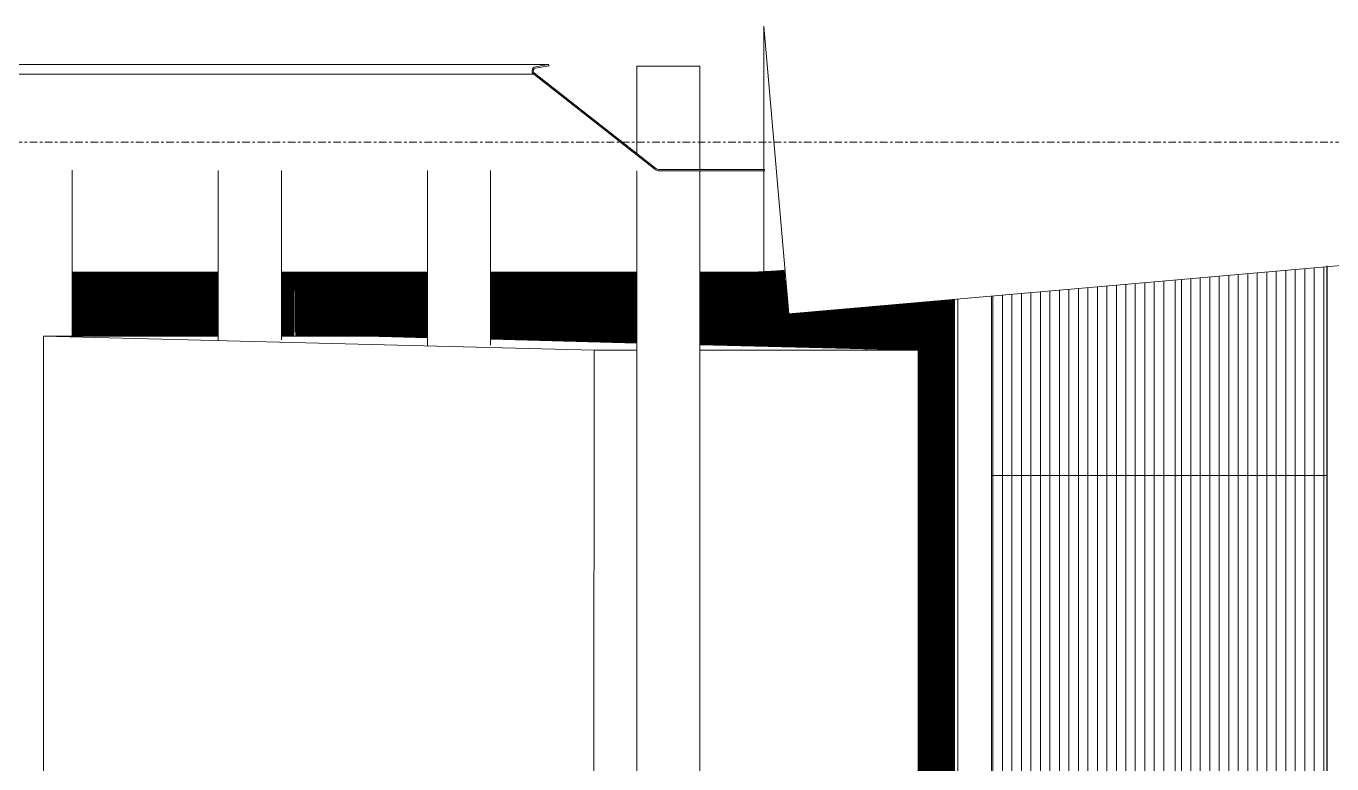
# Model space of a CAD drawing. Header units: millimetres. Extents: x 4237772 to 4686020, y -673 to 29459.
# Drawn here: x 4305718 to 4307782, y 14218 to 15383 of the extents above; entities that cross this region are included whole.
import ezdxf

# ---------------------------------------------------------------- set-up
doc = ezdxf.new("R2010")
doc.units = ezdxf.units.MM
doc.linetypes.add('AEC_Center', pattern=[24, 12, -4, 4, -4])
for name, color, linetype, lineweight in [('A-FLOR-LEVL', 51, 'Continuous', 5), ('A-GENM', 13, 'Continuous', 5), ('A-GLAZ-CURT', 52, 'Continuous', 5), ('A-GLAZ-CWMG', 51, 'Continuous', 5), ('A-ROOF', 132, 'Continuous', 5), ('A-WALL', 113, 'Continuous', 5), ('P-SANR-FIXT', 6, 'Continuous', 5), ('S-COLS', 52, 'Continuous', 5)]:
    doc.layers.add(name, color=color, linetype=linetype, lineweight=lineweight)

# ---------------------------------------------------------------- blocks, each defined once
blk = doc.blocks.new('Downpipe - Tee Spreader - Downpipe - Tee Spreader-V12-SECTION - GRIDS C4-C5')
at = {"layer": 'P-SANR-FIXT'}
for p, q in [((4306683.3, 15320), (4306683.3, 15181.7)), ((4306737.6, 15320), (4306683.3, 15320)), ((4306783.3, 15320), (4306737.6, 15320)), ((4306783.3, 15156.5), (4306783.3, 15320)), ((4306683.3, 15154.8), (4306683.3, 11361.8)), ((4306783.3, 11278.2), (4306783.3, 15154.5))]:
    blk.add_line(p, q, dxfattribs=at)
blk = doc.blocks.new('Downpipe - Tee Spreader - Downpipe - Tee Spreader-V14-SECTION - GRIDS C4-C5')
at = {"layer": 'P-SANR-FIXT'}
blk.add_line((4305791.1, 14893.4), (4305791.1, 15155.7), dxfattribs=at)
blk = doc.blocks.new('Downpipe - Tee Spreader - Downpipe - Tee Spreader-V15-SECTION - GRIDS C4-C5')
at = {"layer": 'P-SANR-FIXT'}
for p, q in [((4306021.8, 15155.1), (4306021.8, 14886.3)), ((4306121.8, 14887.6), (4306121.8, 15155.1))]:
    blk.add_line(p, q, dxfattribs=at)
blk = doc.blocks.new('Downpipe - Tee Spreader - Downpipe - Tee Spreader-V16-SECTION - GRIDS C4-C5')
at = {"layer": 'P-SANR-FIXT'}
for p, q in [((4306352.5, 15155), (4306352.5, 14877.8)), ((4306452.5, 14879.1), (4306452.5, 15154.9))]:
    blk.add_line(p, q, dxfattribs=at)
blk = doc.blocks.new('Roof Gutters3 - Roof Gutters-1885272-SECTION - GRIDS C4-C5')
at = {"layer": 'A-ROOF'}
for p, q in [((4312463.3, 15411.6), (4306923.8, 14928.8)), ((4306923.8, 14928.8), (4306884.2, 15383.1))]:
    blk.add_line(p, q, dxfattribs=at)
blk = doc.blocks.new('Rectangular Mullion - Frame_Framed Facade_Danpal_DPANMF BT2-1262941-SECTION - GRIDS C4-C5')
at = {"layer": 'A-GLAZ-CWMG'}
for p, q in [((4307185.5, 14673.4), (4307185.5, 11233.4)), ((4307191, 14673.4), (4307191, 11233.4)), ((4307244.4, 14673.4), (4307244.4, 11233.4))]:
    blk.add_line(p, q, dxfattribs=at)
blk = doc.blocks.new('FP_92-SECTION - GRIDS C4-C5')
at = {"layer": 'A-GENM'}
blk.add_line((4307137.2, 14947.4), (4307137.2, 14848.8), dxfattribs=at)
blk = doc.blocks.new('MulticellPanel_Polycarbonate_Danpal_1040w - Grey-2898738-SECTION - GRIDS C4-C5')
at = {"layer": 'A-GENM'}
h = blk.add_hatch(dxfattribs=at)
h.set_pattern_fill('FP_52', color=256, style=0, pattern_type=2)
h.set_pattern_definition([(90, (4307182.174, 15017.768), (1.306, -8e-17), [])])
h.paths.add_polyline_path([(4307137.2, 14848.8), (4307185.5, 14848.8), (4307185.5, 14951.6), (4307137.2, 14947.4), (4307137.2, 14872.1)])
blk.add_line((4307185.5, 14848.8), (4307137.2, 14848.8), dxfattribs=at)
blk.add_blockref('FP_92-SECTION - GRIDS C4-C5', (0, 0), dxfattribs=at)
blk = doc.blocks.new('FP_94-SECTION - GRIDS C4-C5')
at = {"layer": 'A-GENM'}
blk.add_line((4307046.6, 14939.5), (4307046.6, 14872.1), dxfattribs=at)
blk = doc.blocks.new('MulticellPanel_Polycarbonate_Danpal_1040w - Grey-V93-SECTION - GRIDS C4-C5')
at = {"layer": 'A-GENM'}
h = blk.add_hatch(dxfattribs=at)
h.set_pattern_fill('FP_53', color=256, style=0, pattern_type=2)
h.set_pattern_definition([(90, (4307091.656, 15017.768), (1.306, -8e-17), [])])
h.paths.add_polyline_path([(4307136.7, 14848.8), (4307136.7, 14947.4), (4307046.7, 14939.5), (4307046.7, 14873.1), (4307128.4, 14871), (4307128.4, 14848.8), (4307133.4, 14848.8)])
for q in [(4307128.4, 14848.8), (4307137.2, 14848.8)]:
    blk.add_line((4307136.7, 14848.8), q, dxfattribs=at)
blk.add_blockref('FP_94-SECTION - GRIDS C4-C5', (0, 0), dxfattribs=at)
blk = doc.blocks.new('FP_96-SECTION - GRIDS C4-C5')
at = {"layer": 'A-GENM'}
blk.add_line((4306956.1, 14931.7), (4306956.1, 14875.7), dxfattribs=at)
blk = doc.blocks.new('MulticellPanel_Polycarbonate_Danpal_1040w - Grey-V95-SECTION - GRIDS C4-C5')
at = {"layer": 'A-GENM'}
h = blk.add_hatch(dxfattribs=at)
h.set_pattern_fill('FP_54', color=256, style=0, pattern_type=2)
h.set_pattern_definition([(90, (4307001.139, 15017.768), (1.306, -8e-17), [])])
h.paths.add_polyline_path([(4307046.1, 14873.1), (4307046.1, 14939.5), (4306956.1, 14931.7), (4306956.1, 14875.5), (4307040.6, 14873.3)])
blk.add_blockref('FP_96-SECTION - GRIDS C4-C5', (0, 0), dxfattribs=at)
blk = doc.blocks.new('FP_98-SECTION - GRIDS C4-C5')
at = {"layer": 'A-GENM'}
blk.add_line((4306865.6, 14994.7), (4306865.6, 14878), dxfattribs=at)
blk = doc.blocks.new('MulticellPanel_Polycarbonate_Danpal_1040w - Grey-V97-SECTION - GRIDS C4-C5')
at = {"layer": 'A-GENM'}
h = blk.add_hatch(dxfattribs=at)
h.set_pattern_fill('FP_55', color=256, style=0, pattern_type=2)
h.set_pattern_definition([(90, (4306910.621, 15017.768), (1.306, -8e-17), [])])
h.paths.add_polyline_path([(4306955.6, 14875.5), (4306955.6, 14931.6), (4306923.8, 14928.8), (4306916.9, 14997.5), (4306865.6, 14994.7), (4306865.6, 14877.8), (4306948.9, 14875.6)])
blk.add_blockref('FP_98-SECTION - GRIDS C4-C5', (0, 0), dxfattribs=at)
blk = doc.blocks.new('MulticellPanel_Polycarbonate_Danpal_1040w - Grey-V99-SECTION - GRIDS C4-C5')
at = {"layer": 'A-GENM'}
h = blk.add_hatch(dxfattribs=at)
h.set_pattern_fill('FP_56', color=256, style=0, pattern_type=2)
h.set_pattern_definition([(90, (4306820.103, 15017.768), (1.306, -8e-17), [])])
h.paths.add_polyline_path([(4306865.1, 14877.8), (4306865.1, 14994.7), (4306783.1, 14994.7), (4306783.1, 14879.9), (4306855, 14878.1)])
blk = doc.blocks.new('FP_102-SECTION - GRIDS C4-C5')
at = {"layer": 'A-GENM'}
blk.add_line((4306594.1, 14994.7), (4306594.1, 14885), dxfattribs=at)
blk = doc.blocks.new('MulticellPanel_Polycarbonate_Danpal_1040w - Grey-V101-SECTION - GRIDS C4-C5')
at = {"layer": 'A-GENM'}
h = blk.add_hatch(dxfattribs=at)
h.set_pattern_fill('FP_57', color=256, style=0, pattern_type=2)
h.set_pattern_definition([(90, (4306639.067, 15017.768), (1.306, -8e-17), [])])
h.paths.add_polyline_path([(4306683.5, 14882.5), (4306683.5, 14994.7), (4306594.1, 14994.7), (4306594.1, 14884.8), (4306669.4, 14882.8)])
blk.add_blockref('FP_102-SECTION - GRIDS C4-C5', (0, 0), dxfattribs=at)
blk = doc.blocks.new('FP_104-SECTION - GRIDS C4-C5')
at = {"layer": 'A-GENM'}
blk.add_line((4306503.5, 14994.7), (4306503.5, 14887.3), dxfattribs=at)
blk = doc.blocks.new('MulticellPanel_Polycarbonate_Danpal_1040w - Grey-V103-SECTION - GRIDS C4-C5')
at = {"layer": 'A-GENM'}
h = blk.add_hatch(dxfattribs=at)
h.set_pattern_fill('FP_58', color=256, style=0, pattern_type=2)
h.set_pattern_definition([(90, (4306548.549, 15017.768), (1.306, -8e-17), [])])
h.paths.add_polyline_path([(4306593.5, 14884.8), (4306593.5, 14994.7), (4306503.6, 14994.7), (4306503.6, 14887.1), (4306545.7, 14886)])
blk.add_blockref('FP_104-SECTION - GRIDS C4-C5', (0, 0), dxfattribs=at)
blk = doc.blocks.new('MulticellPanel_Polycarbonate_Danpal_1040w - Grey-V105-SECTION - GRIDS C4-C5')
at = {"layer": 'A-GENM'}
h = blk.add_hatch(dxfattribs=at)
h.set_pattern_fill('FP_59', color=256, style=0, pattern_type=2)
h.set_pattern_definition([(90, (4306458.031, 15017.768), (1.306, -8e-17), [])])
h.paths.add_polyline_path([(4306503, 14887.1), (4306503, 14994.7), (4306452.3, 14994.7), (4306452.8, 14888.4), (4306483.8, 14887.6)])
blk = doc.blocks.new('FP_107-SECTION - GRIDS C4-C5')
at = {"layer": 'A-GENM'}
blk.add_line((4306322.5, 14994.7), (4306322.5, 14892), dxfattribs=at)
blk = doc.blocks.new('MulticellPanel_Polycarbonate_Danpal_1040w - Grey-V106-SECTION - GRIDS C4-C5')
at = {"layer": 'A-GENM'}
h = blk.add_hatch(dxfattribs=at)
h.set_pattern_fill('FP_60', color=256, style=0, pattern_type=2)
h.set_pattern_definition([(90, (4306367.513, 15017.768), (1.306, -8e-17), [])])
h.paths.add_polyline_path([(4306352.7, 14891), (4306352.7, 14994.7), (4306322.5, 14994.7), (4306322.5, 14891.7), (4306329.1, 14891.6)])
blk.add_blockref('FP_107-SECTION - GRIDS C4-C5', (0, 0), dxfattribs=at)
blk = doc.blocks.new('FP_109-SECTION - GRIDS C4-C5')
at = {"layer": 'A-GENM'}
blk.add_line((4306232, 14994.7), (4306232, 14893.4), dxfattribs=at)
blk = doc.blocks.new('MulticellPanel_Polycarbonate_Danpal_1040w - Grey-V108-SECTION - GRIDS C4-C5')
at = {"layer": 'A-GENM'}
h = blk.add_hatch(dxfattribs=at)
h.set_pattern_fill('FP_61', color=256, style=0, pattern_type=2)
h.set_pattern_definition([(90, (4306276.995, 15017.768), (1.306, -8e-17), [])])
h.paths.add_polyline_path([(4306322, 14891.7), (4306322, 14994.7), (4306232, 14993.8), (4306232, 14893.4), (4306314.2, 14891.9)])
blk.add_blockref('FP_109-SECTION - GRIDS C4-C5', (0, 0), dxfattribs=at)
blk = doc.blocks.new('FP_111-SECTION - GRIDS C4-C5')
at = {"layer": 'A-GENM'}
blk.add_line((4306141.5, 14994.7), (4306141.5, 14893.4), dxfattribs=at)
blk = doc.blocks.new('MulticellPanel_Polycarbonate_Danpal_1040w - Grey-V110-SECTION - GRIDS C4-C5')
at = {"layer": 'A-GENM'}
h = blk.add_hatch(dxfattribs=at)
h.set_pattern_fill('FP_62', color=256, style=0, pattern_type=2)
h.set_pattern_definition([(90, (4306186.477, 15017.768), (1.306, -8e-17), [])])
h.paths.add_polyline_path([(4306231.5, 14893.4), (4306231.5, 14994.7), (4306141.5, 14994.7), (4306143.5, 14893.4), (4306174.4, 14893.4)])
blk.add_blockref('FP_111-SECTION - GRIDS C4-C5', (0, 0), dxfattribs=at)
blk = doc.blocks.new('MulticellPanel_Polycarbonate_Danpal_1040w - Grey-V112-SECTION - GRIDS C4-C5')
at = {"layer": 'A-GENM'}
h = blk.add_hatch(dxfattribs=at)
h.set_pattern_fill('FP_63', color=256, style=0, pattern_type=2)
h.set_pattern_definition([(90, (4306095.959, 15017.768), (1.306, -8e-17), [])])
h.paths.add_polyline_path([(4306141, 14893.4), (4306141, 14994.7), (4306121.6, 14994.7), (4306121.6, 14893.4)])
blk = doc.blocks.new('FP_114-SECTION - GRIDS C4-C5')
at = {"layer": 'A-GENM'}
blk.add_line((4305960.4, 14994.7), (4305960.4, 14893.4), dxfattribs=at)
blk = doc.blocks.new('MulticellPanel_Polycarbonate_Danpal_1040w - Grey-V113-SECTION - GRIDS C4-C5')
at = {"layer": 'A-GENM'}
h = blk.add_hatch(dxfattribs=at)
h.set_pattern_fill('FP_64', color=256, style=0, pattern_type=2)
h.set_pattern_definition([(90, (4306005.441, 15017.768), (1.306, -8e-17), [])])
h.paths.add_polyline_path([(4305988.8, 14893.4), (4306022, 14893.4), (4306022, 14994.7), (4305960.4, 14993.8), (4305960.4, 14893.4)])
blk.add_blockref('FP_114-SECTION - GRIDS C4-C5', (0, 0), dxfattribs=at)
blk = doc.blocks.new('FP_116-SECTION - GRIDS C4-C5')
at = {"layer": 'A-GENM'}
blk.add_line((4305869.9, 14994.7), (4305869.9, 14893.4), dxfattribs=at)
blk = doc.blocks.new('MulticellPanel_Polycarbonate_Danpal_1040w - Grey-V115-SECTION - GRIDS C4-C5')
at = {"layer": 'A-GENM'}
h = blk.add_hatch(dxfattribs=at)
h.set_pattern_fill('FP_65', color=256, style=0, pattern_type=2)
h.set_pattern_definition([(90, (4305914.923, 15017.768), (1.306, -8e-17), [])])
h.paths.add_polyline_path([(4305869.9, 14893.4), (4305959.9, 14893.4), (4305959.9, 14994.7), (4305869.9, 14993.8), (4305869.9, 14899.5)])
blk.add_blockref('FP_116-SECTION - GRIDS C4-C5', (0, 0), dxfattribs=at)
blk = doc.blocks.new('MulticellPanel_Polycarbonate_Danpal_1040w - Grey-V117-SECTION - GRIDS C4-C5')
at = {"layer": 'A-GENM'}
h = blk.add_hatch(dxfattribs=at)
h.set_pattern_fill('FP_66', color=256, style=0, pattern_type=2)
h.set_pattern_definition([(90, (4305824.405, 15017.768), (1.306, -8e-17), [])])
h.paths.add_polyline_path([(4305790.9, 14893.4), (4305869.4, 14893.4), (4305869.4, 14994.7), (4305790.9, 14993.8), (4305790.9, 14899.5)])
blk = doc.blocks.new('Rectangular Mullion - Frame_Framed Facade_Danpal_DPANMF BT2-1888181-SECTION - GRIDS C4-C5')
at = {"layer": 'A-GLAZ-CWMG'}
for p, q in [((4307185.5, 14951.6), (4307185.5, 14673.4)), ((4307191, 14952.1), (4307191, 14673.4)), ((4307244.4, 14956.8), (4307244.4, 14673.4))]:
    blk.add_line(p, q, dxfattribs=at)
blk = doc.blocks.new('FP_137-SECTION - GRIDS C4-C5')
at = {"layer": 'A-GENM'}
blk.add_line((4307534.3, 14673.4), (4307534.3, 11347.2), dxfattribs=at)
blk = doc.blocks.new('MulticellPanel_Polycarbonate_Danpal_1040w - Opal-1262872-SECTION - GRIDS C4-C5')
at = {"layer": 'A-GENM'}
h = blk.add_hatch(dxfattribs=at)
h.set_pattern_fill('FP_77', color=256, style=0, pattern_type=2)
h.set_pattern_definition([(90, (4308054.302, 12930.012), (15, -9e-16), [])])
h.paths.add_polyline_path([(4307537.3, 11232.3), (4307774.3, 11232.3), (4307774.3, 14673.4), (4307537.3, 14673.4), (4307537.3, 11345.3), (4307564.3, 11345.3), (4307564.3, 11332.6), (4307537.3, 11332.6), (4307537.3, 11237.9)])
h.paths.add_polyline_path([(4308463.6, 11232.3), (4308571.3, 11232.3), (4308571.3, 14673.4), (4307984.7, 14673.4), (4307984.7, 11232.3), (4308339.8, 11232.3)])
for q in [(4307534.3, 14673.4), (4307774.3, 14673.4)]:
    blk.add_line((4307537.3, 14673.4), q, dxfattribs=at)
blk.add_blockref('FP_137-SECTION - GRIDS C4-C5', (0, 0), dxfattribs=at)
blk = doc.blocks.new('FP_139-SECTION - GRIDS C4-C5')
at = {"layer": 'A-GENM'}
blk.add_line((4307534.3, 14981.4), (4307534.3, 14673.4), dxfattribs=at)
blk = doc.blocks.new('MulticellPanel_Polycarbonate_Danpal_1040w - Grey-V138-SECTION - GRIDS C4-C5')
at = {"layer": 'A-GENM'}
h = blk.add_hatch(dxfattribs=at)
h.set_pattern_fill('FP_78', color=256, style=0, pattern_type=2)
h.set_pattern_definition([(90, (4308054.302, 14930.037), (15, -9e-16), [])])
h.paths.add_polyline_path([(4307537.3, 14673.4), (4307774.3, 14673.4), (4307774.3, 15003), (4307537.3, 14982.3), (4307537.3, 14680.9)])
h.paths.add_polyline_path([(4307984.7, 14673.4), (4308571.3, 14675), (4308571.3, 15072.4), (4307984.7, 15021.3), (4307984.7, 14705.8)])
for p, q in [((4307534.3, 14673.4), (4307537.3, 14673.4)), ((4307774.3, 14673.4), (4307537.3, 14673.4)), ((4308571.3, 14673.4), (4307984.7, 14673.4)), ((4308571.3, 14673.4), (4308574.3, 14673.4))]:
    blk.add_line(p, q, dxfattribs=at)
blk.add_blockref('FP_139-SECTION - GRIDS C4-C5', (0, 0), dxfattribs=at)
blk = doc.blocks.new('MulticellPanel_Polycarbonate_Danpal_1040w - Opal-2897713-SECTION - GRIDS C4-C5')
at = {"layer": 'A-GENM'}
h = blk.add_hatch(dxfattribs=at)
h.set_pattern_fill('FP_79', color=256, style=0, pattern_type=2)
h.set_pattern_definition([(90, (4307366.535, 12930.012), (15, -9e-16), [])])
h.paths.add_polyline_path([(4307286.2, 11232.3), (4307456.4, 11232.3), (4307454.8, 11326.9), (4307447.9, 11332.3), (4307444.9, 11332.6), (4307365.3, 11332.6), (4307365.3, 11345.3), (4307531.3, 11347.2), (4307531.3, 14673.4), (4307244.4, 14673.4), (4307244.4, 11233.4), (4307244.4, 11232.3)])
h.paths.add_polyline_path([(4307473.8, 11232.3), (4307531.3, 11232.3), (4307531.3, 11332.6), (4307479.5, 11331.1), (4307474.2, 11324.2), (4307473.8, 11321.2), (4307473.8, 11237.9)])
for p in [(4307244.4, 14673.4), (4307534.3, 14673.4)]:
    blk.add_line(p, (4307531.3, 14673.4), dxfattribs=at)
blk = doc.blocks.new('MulticellPanel_Polycarbonate_Danpal_1040w - Grey-2897715-SECTION - GRIDS C4-C5')
at = {"layer": 'A-GENM'}
h = blk.add_hatch(dxfattribs=at)
h.set_pattern_fill('FP_80', color=256, style=0, pattern_type=2)
h.set_pattern_definition([(90, (4307366.535, 14930.037), (15, -9e-16), [])])
h.paths.add_polyline_path([(4307244.4, 14673.4), (4307531.3, 14674), (4307531.3, 14981.8), (4307244.4, 14956.8), (4307244.4, 14735.5)])
for q in [(4307244.4, 14673.4), (4307534.3, 14673.4)]:
    blk.add_line((4307531.3, 14673.4), q, dxfattribs=at)
blk = doc.blocks.new('FP_141-SECTION - GRIDS C4-C5')
at = {"layer": 'A-GENM'}
blk.add_line((4307137.2, 14848.8), (4307137.2, 11407.7), dxfattribs=at)
blk = doc.blocks.new('MulticellPanel_Polycarbonate_Danpal_1040w - Opal-V140-SECTION - GRIDS C4-C5')
at = {"layer": 'A-GENM'}
h = blk.add_hatch(dxfattribs=at)
h.set_pattern_fill('FP_81', color=256, style=0, pattern_type=2)
h.set_pattern_definition([(90, (4307182.174, 13105.475), (1.306, -8e-17), [])])
h.paths.add_polyline_path([(4307185.5, 11407.7), (4307185.5, 14848.8), (4307137.2, 14848.8), (4307137.2, 11407.7), (4307164.3, 11407.7)])
blk.add_line((4307137.2, 14848.8), (4307185.5, 14848.8), dxfattribs=at)
blk.add_blockref('FP_141-SECTION - GRIDS C4-C5', (0, 0), dxfattribs=at)
blk = doc.blocks.new('MulticellPanel_Polycarbonate_Danpal_1040w - Opal-V142-SECTION - GRIDS C4-C5')
at = {"layer": 'A-GENM'}
h = blk.add_hatch(dxfattribs=at)
h.set_pattern_fill('FP_82', color=256, style=0, pattern_type=2)
h.set_pattern_definition([(90, (4307091.656, 13105.475), (1.306, -8e-17), [])])
h.paths.add_polyline_path([(4307071.5, 11407.7), (4307136.7, 11407.7), (4307136.7, 14848.8), (4307128.4, 14848.8), (4307128, 12768.1), (4307127.9, 12471), (4307046.7, 12471), (4307046.7, 11407.7)])
for p in [(4307128.4, 14848.8), (4307137.2, 14848.8)]:
    blk.add_line(p, (4307136.7, 14848.8), dxfattribs=at)
blk = doc.blocks.new('Generic Models 13 - Generic Models 13-2262104-SECTION - GRIDS C4-C5')
at = {"layer": 'A-GENM'}
for p, q in [((4305745.5, 14893.4), (4305745.1, 12493.4)), ((4306615.9, 14871), (4305745.5, 14893.4)), ((4306022, 14893.4), (4305745.5, 14893.4)), ((4306258, 14893.4), (4306121.5, 14893.4)), ((4306258, 14893.4), (4306352.7, 14891)), ((4306452.8, 14888.4), (4306683.5, 14882.5)), ((4306615.4, 12471), (4306615.9, 14871)), ((4306615.9, 14871), (4306683.5, 14871)), ((4306783, 14879.9), (4307128.4, 14871)), ((4306783, 14871), (4307128.4, 14871)), ((4307128.4, 14871), (4307127.9, 12471)), ((4305745.1, 12493.4), (4306615.4, 12471)), ((4306683.5, 12471), (4306615.4, 12471)), ((4307127.9, 12471), (4306782.5, 12471))]:
    blk.add_line(p, q, dxfattribs=at)
blk = doc.blocks.new('Gutter 01 - Gutter 01-2642328-SECTION - GRIDS C4-C5')
at = {"layer": 'A-GENM'}
for p, q in [((4306543.3, 15322.3), (4304704.6, 15322.3)), ((4306543.3, 15322.3), (4306523.2, 15318.7)), ((4306523.5, 15316.7), (4306545.1, 15320.6)), ((4306545.1, 15320.6), (4306543.3, 15322.3)), ((4306520.6, 15307.1), (4304681.8, 15307.1)), ((4306521.8, 15308.7), (4306519.1, 15308.7)), ((4306520.6, 15307.1), (4306711.9, 15157.1)), ((4306713.2, 15158.7), (4306521.8, 15308.7)), ((4306885.9, 15156.5), (4306719.4, 15156.5)), ((4306719.4, 15154.5), (4306885.9, 15154.5))]:
    blk.add_line(p, q, dxfattribs=at)
for centre, major_axis, start_param, end_param in [((4306524.3, 15312.4), (0, 6.46), 0.175004, 2.52099), ((4306524.3, 15312.4), (0, 4.46), 0.175004, 2.529612), ((4306719.4, 15166.7), (0, 12.2), 2.478641, 3.141574), ((4306719.4, 15166.7), (0, 10.2), 2.478641, 3.141574)]:
    blk.add_ellipse(centre, major_axis=major_axis, ratio=0.996205, start_param=start_param, end_param=end_param, dxfattribs=at)

msp = doc.modelspace()

# ---------------------------------------------------------------- linework, layer by layer
at = {"layer": 'A-FLOR-LEVL', "linetype": 'AEC_Center'}
msp.add_line((4238571.8, 15200), (4377820.1, 15200), dxfattribs=at)
at = {"layer": 'A-ROOF'}
for p, q in [((4306884.4, 15380.2), (4306884.4, 14994.7)), ((4306022, 14994.7), (4305790.8, 14994.7)), ((4306352.7, 14994.7), (4306121.6, 14994.7)), ((4306683.5, 14994.7), (4306452.8, 14994.7)), ((4306884.4, 14994.7), (4306783, 14994.7)), ((4306884.4, 14994.7), (4306916.9, 14997.5))]:
    msp.add_line(p, q, dxfattribs=at)
at = {"layer": 'A-WALL'}
msp.add_line((4307774.3, 11129.4), (4307774.3, 15003), dxfattribs=at)
at = {"layer": 'S-COLS'}
msp.add_line((4307774.8, 15004.7), (4307774.8, 11129.4), dxfattribs=at)

# ---------------------------------------------------------------- block references
at = {"layer": 'A-GENM'}
for name in ['Gutter 01 - Gutter 01-2642328-SECTION - GRIDS C4-C5', 'Generic Models 13 - Generic Models 13-2262104-SECTION - GRIDS C4-C5']:
    msp.add_blockref(name, (0, 0), dxfattribs=at)
at = {"layer": 'A-GLAZ-CURT'}
for name in ['MulticellPanel_Polycarbonate_Danpal_1040w - Grey-V138-SECTION - GRIDS C4-C5', 'MulticellPanel_Polycarbonate_Danpal_1040w - Grey-V117-SECTION - GRIDS C4-C5', 'MulticellPanel_Polycarbonate_Danpal_1040w - Grey-V115-SECTION - GRIDS C4-C5', 'MulticellPanel_Polycarbonate_Danpal_1040w - Grey-V113-SECTION - GRIDS C4-C5', 'MulticellPanel_Polycarbonate_Danpal_1040w - Grey-V112-SECTION - GRIDS C4-C5', 'MulticellPanel_Polycarbonate_Danpal_1040w - Grey-V110-SECTION - GRIDS C4-C5', 'MulticellPanel_Polycarbonate_Danpal_1040w - Grey-V108-SECTION - GRIDS C4-C5', 'MulticellPanel_Polycarbonate_Danpal_1040w - Grey-V106-SECTION - GRIDS C4-C5', 'MulticellPanel_Polycarbonate_Danpal_1040w - Grey-V105-SECTION - GRIDS C4-C5', 'MulticellPanel_Polycarbonate_Danpal_1040w - Grey-V103-SECTION - GRIDS C4-C5', 'MulticellPanel_Polycarbonate_Danpal_1040w - Grey-V101-SECTION - GRIDS C4-C5', 'MulticellPanel_Polycarbonate_Danpal_1040w - Grey-V99-SECTION - GRIDS C4-C5', 'MulticellPanel_Polycarbonate_Danpal_1040w - Grey-V97-SECTION - GRIDS C4-C5', 'MulticellPanel_Polycarbonate_Danpal_1040w - Grey-2897715-SECTION - GRIDS C4-C5', 'MulticellPanel_Polycarbonate_Danpal_1040w - Grey-V93-SECTION - GRIDS C4-C5', 'MulticellPanel_Polycarbonate_Danpal_1040w - Grey-2898738-SECTION - GRIDS C4-C5', 'MulticellPanel_Polycarbonate_Danpal_1040w - Grey-V95-SECTION - GRIDS C4-C5', 'MulticellPanel_Polycarbonate_Danpal_1040w - Opal-V142-SECTION - GRIDS C4-C5', 'MulticellPanel_Polycarbonate_Danpal_1040w - Opal-V140-SECTION - GRIDS C4-C5', 'MulticellPanel_Polycarbonate_Danpal_1040w - Opal-2897713-SECTION - GRIDS C4-C5', 'MulticellPanel_Polycarbonate_Danpal_1040w - Opal-1262872-SECTION - GRIDS C4-C5']:
    msp.add_blockref(name, (0, 0), dxfattribs=at)
at = {"layer": 'A-GLAZ-CWMG'}
for name in ['Rectangular Mullion - Frame_Framed Facade_Danpal_DPANMF BT2-1888181-SECTION - GRIDS C4-C5', 'Rectangular Mullion - Frame_Framed Facade_Danpal_DPANMF BT2-1262941-SECTION - GRIDS C4-C5']:
    msp.add_blockref(name, (0, 0), dxfattribs=at)
at = {"layer": 'A-ROOF'}
msp.add_blockref('Roof Gutters3 - Roof Gutters-1885272-SECTION - GRIDS C4-C5', (0, 0), dxfattribs=at)
at = {"layer": 'P-SANR-FIXT'}
for name in ['Downpipe - Tee Spreader - Downpipe - Tee Spreader-V12-SECTION - GRIDS C4-C5', 'Downpipe - Tee Spreader - Downpipe - Tee Spreader-V14-SECTION - GRIDS C4-C5', 'Downpipe - Tee Spreader - Downpipe - Tee Spreader-V15-SECTION - GRIDS C4-C5', 'Downpipe - Tee Spreader - Downpipe - Tee Spreader-V16-SECTION - GRIDS C4-C5']:
    msp.add_blockref(name, (0, 0), dxfattribs=at)

doc.saveas('drawing.dxf')
